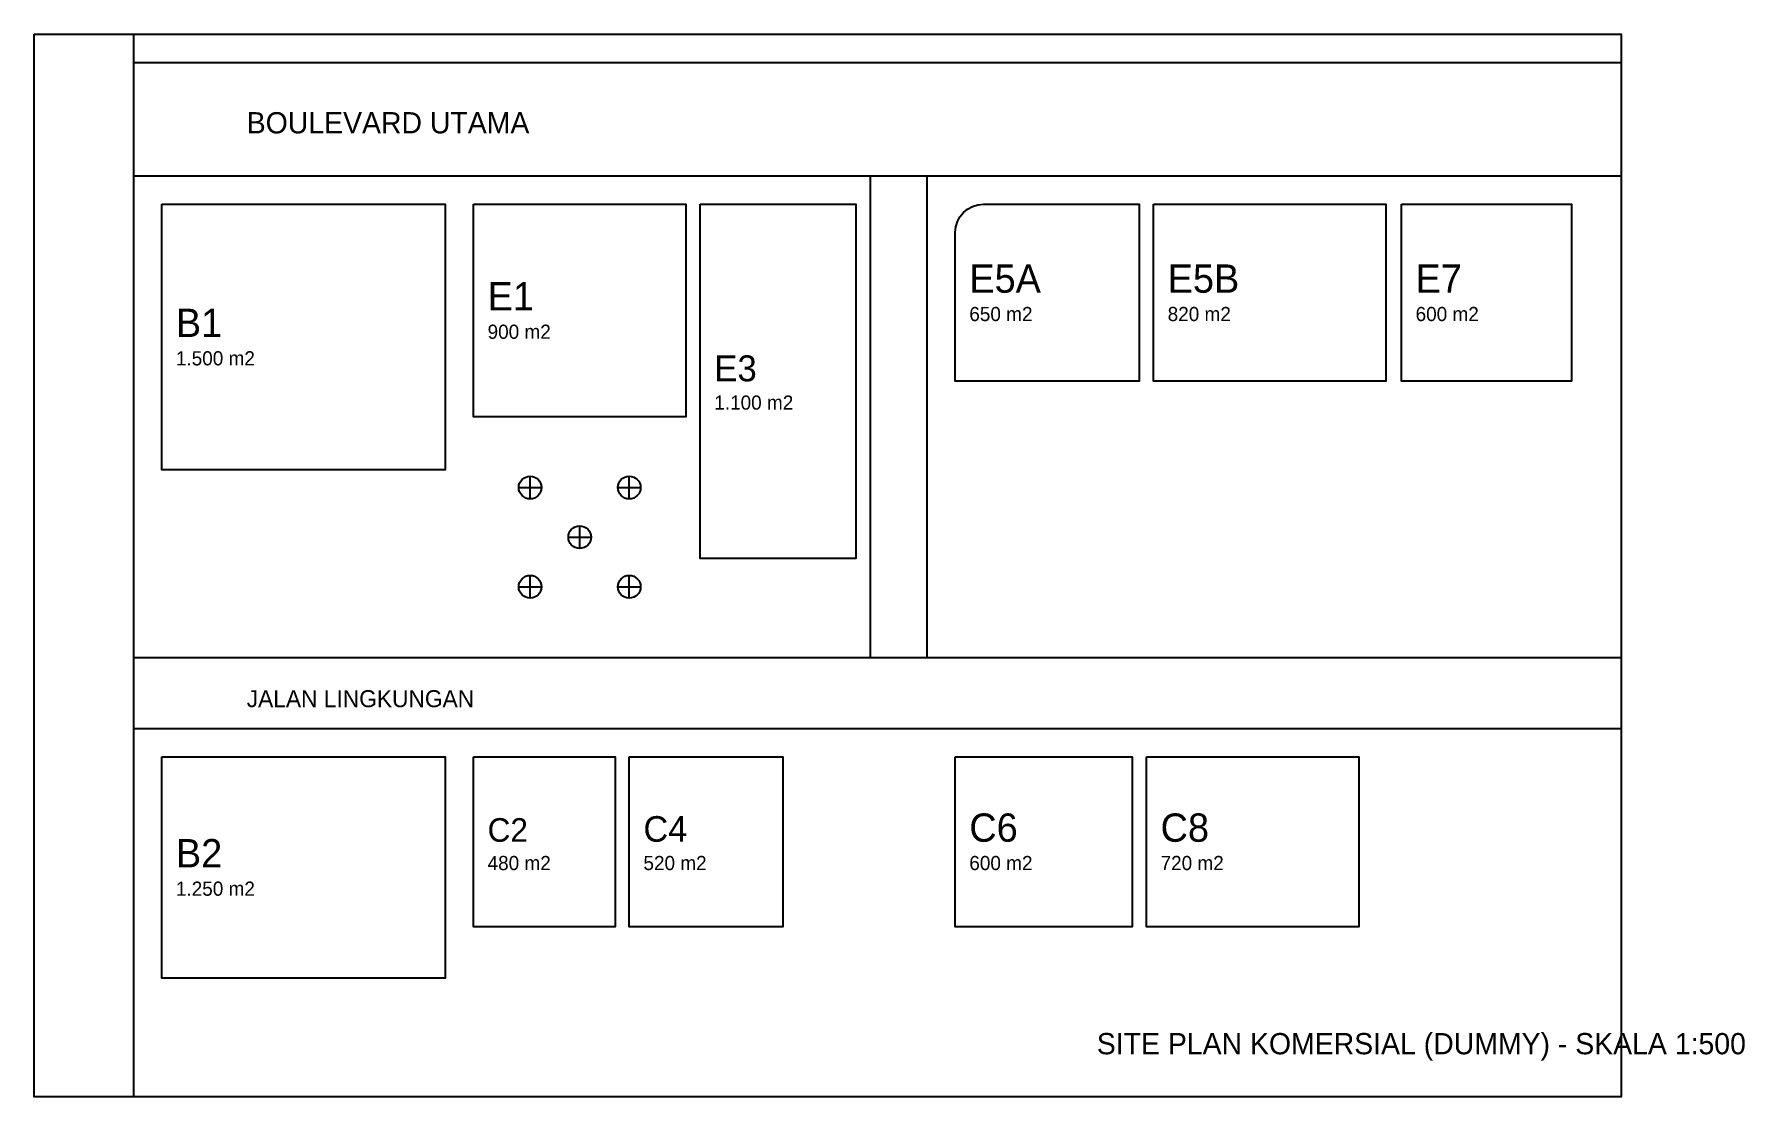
# Model space of a CAD drawing. Header units: metres. Extents: x 0 to 241, y -146 to 4.
import ezdxf

# ---------------------------------------------------------------- set-up
doc = ezdxf.new("R2010")
doc.units = ezdxf.units.M
for name, color, linetype in [('BATAS', 1, 'CONTINUOUS'), ('JALAN', 8, 'CONTINUOUS'), ('KAVLING', 3, 'CONTINUOUS'), ('LANSKAP', 4, 'CONTINUOUS'), ('TEKS', 7, 'CONTINUOUS')]:
    doc.layers.add(name, color=color, linetype=linetype)

# ---------------------------------------------------------------- blocks, each defined once
blk = doc.blocks.new('POHON')
for p, q in [((-1.6, 0), (1.6, 0)), ((0, -1.6), (0, 1.6))]:
    blk.add_line(p, q)
blk.add_circle((0, 0), 1.6)

msp = doc.modelspace()

# ---------------------------------------------------------------- linework, layer by layer
at = {"layer": 'BATAS'}
msp.add_lwpolyline([(0, 4), (224, 4), (224, -146), (0, -146)], close=True, dxfattribs=at)
at = {"layer": 'JALAN'}
for p, q in [((14, 4), (14, -146)), ((14, 0), (224, 0)), ((14, -16), (224, -16)), ((118, -16), (118, -84)), ((126, -16), (126, -84)), ((14, -84), (224, -84)), ((14, -94), (224, -94))]:
    msp.add_line(p, q, dxfattribs=at)
at = {"layer": 'KAVLING'}
for points in [[(18, -20), (58, -20), (58, -57.5), (18, -57.5)], [(62, -20), (92, -20), (92, -50), (62, -50)], [(94, -20), (116, -20), (116, -70), (94, -70)], [(158, -20), (190.8, -20), (190.8, -45), (158, -45)], [(193, -20), (217, -20), (217, -45), (193, -45)], [(18, -98), (58, -98), (58, -129.25), (18, -129.25)], [(62, -98), (82, -98), (82, -122), (62, -122)], [(84, -98), (105.7, -98), (105.7, -122), (84, -122)], [(130, -98), (155, -98), (155, -122), (130, -122)], [(157, -98), (187, -98), (187, -122), (157, -122)]]:
    msp.add_lwpolyline(points, close=True, dxfattribs=at)
msp.add_lwpolyline([(130, -24, -0.4142), (134, -20), (156, -20), (156, -45), (130, -45)], format="xyb", close=True, dxfattribs=at)

# ---------------------------------------------------------------- block references
at = {"layer": 'LANSKAP'}
for p in [(70, -60), (84, -60), (77, -67), (70, -74), (84, -74)]:
    msp.add_blockref('POHON', p, dxfattribs=at)

# ---------------------------------------------------------------- texts
at = {"layer": 'TEKS'}
for s, height, p in [('BOULEVARD UTAMA', 3, (30, -10)), ('E5A', 4, (132, -32.5)), ('E5B', 4, (160, -32.5)), ('E7', 4, (195, -32.5)), ('E1', 4, (64, -35)), ('B1', 4, (20, -38.75)), ('650 m2', 2, (132, -36.5)), ('820 m2', 2, (160, -36.5)), ('600 m2', 2, (195, -36.5)), ('900 m2', 2, (64, -39)), ('1.500 m2', 2, (20, -42.75)), ('E3', 3.667, (96, -45)), ('1.100 m2', 2, (96, -49)), ('JALAN LINGKUNGAN', 2.4, (30, -91)), ('C6', 4, (132, -110)), ('C8', 4, (159, -110)), ('C2', 3.333, (64, -110)), ('C4', 3.617, (86, -110)), ('B2', 4, (20, -113.62)), ('480 m2', 2, (64, -114)), ('520 m2', 2, (86, -114)), ('600 m2', 2, (132, -114)), ('720 m2', 2, (159, -114)), ('1.250 m2', 2, (20, -117.62)), ('SITE PLAN KOMERSIAL (DUMMY) - SKALA 1:500', 3, (150, -140))]:
    msp.add_text(s, height=height, dxfattribs=at).set_placement(p)

doc.saveas('drawing.dxf')
